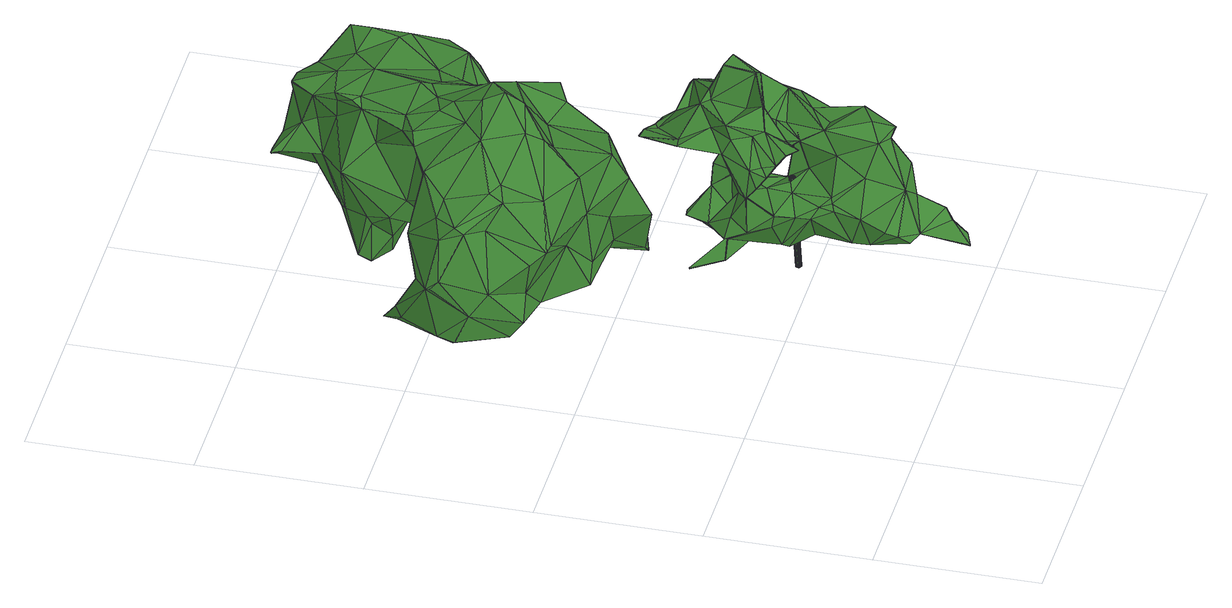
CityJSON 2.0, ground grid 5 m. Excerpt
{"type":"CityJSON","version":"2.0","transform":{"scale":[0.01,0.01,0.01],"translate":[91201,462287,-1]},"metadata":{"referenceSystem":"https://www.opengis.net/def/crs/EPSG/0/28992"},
"CityObjects":{
"tree1":{"type":"SolitaryVegetationObject","attributes":{"gtid":296,"crown_width_m":6.3,"crown_median_z":2.32,"trunk_H_m":3.03,"trunk_DBH_m":0.165,"trunk_radius_m":0.0823,"trunk_base_height_m":-0.71,"original_gtid":"301"},"geometry":[{"type":"Solid","lod":"3","boundaries":[[[[0,1,2]],[[3,4,5]],[[3,6,4]],[[7,8,9]],[[10,11,12]],[[13,14,15]],[[16,17,18]],[[19,20,21]],[[22,23,24]],[[25,26,27]],[[28,29,30]],[[31,32,33]],[[34,35,36]],[[35,37,38]],[[34,37,35]],[[39,40,41]],[[42,43,20]],[[44,43,42]],[[45,46,47]],[[48,10,12]],[[48,12,49]],[[50,51,3]],[[52,53,54]],[[55,56,46]],[[16,57,58]],[[59,58,57]],[[60,61,25]],[[37,27,62]],[[37,62,63]],[[64,65,66]],[[20,19,42]],[[11,10,58]],[[67,58,10]],[[68,69,70]],[[70,69,71]],[[72,73,74]],[[75,76,33]],[[77,75,33]],[[71,78,79]],[[80,81,82]],[[83,84,85]],[[37,86,87]],[[88,89,90]],[[91,92,93]],[[71,69,78]],[[7,78,69]],[[94,28,30]],[[41,95,96]],[[50,97,98]],[[99,100,101]],[[62,86,63]],[[102,103,85]],[[104,105,8]],[[80,106,107]],[[108,109,110]],[[55,111,112]],[[13,45,14]],[[11,58,113]],[[11,113,114]],[[49,115,116]],[[60,27,92]],[[116,115,117]],[[102,118,119]],[[48,32,120]],[[93,34,121]],[[9,8,122]],[[60,25,27]],[[123,124,125]],[[124,126,127]],[[124,127,89]],[[128,129,130]],[[131,130,129]],[[132,133,134]],[[135,134,133]],[[136,137,138]],[[57,139,59]],[[92,34,93]],[[128,130,140]],[[131,123,125]],[[141,128,142]],[[90,143,144]],[[145,136,138]],[[86,37,63]],[[92,61,60]],[[146,147,148]],[[149,150,64]],[[151,33,32]],[[146,119,118]],[[1,66,96]],[[20,43,142]],[[105,41,122]],[[105,122,8]],[[152,153,154]],[[114,12,11]],[[155,156,157]],[[158,28,94]],[[47,14,45]],[[68,159,160]],[[20,142,21]],[[35,38,150]],[[46,45,55]],[[161,162,163]],[[114,164,157]],[[6,164,114]],[[70,165,166]],[[56,166,165]],[[48,120,10]],[[167,168,169]],[[170,106,48]],[[171,23,172]],[[171,172,173]],[[55,174,175]],[[176,21,177]],[[148,147,177]],[[147,146,102]],[[147,102,177]],[[134,135,67]],[[134,67,120]],[[178,146,179]],[[180,101,108]],[[144,178,179]],[[181,182,131]],[[130,131,182]],[[183,184,185]],[[1,0,186]],[[70,166,187]],[[188,189,159]],[[53,190,144]],[[52,190,53]],[[68,160,173]],[[168,167,119]],[[191,117,115]],[[23,171,189]],[[123,30,124]],[[126,124,30]],[[188,112,167]],[[82,101,100]],[[46,74,47]],[[192,125,162]],[[153,193,85]],[[137,85,193]],[[54,33,52]],[[33,194,52]],[[153,152,193]],[[70,159,68]],[[141,142,44]],[[173,159,171]],[[160,159,173]],[[64,66,186]],[[1,186,66]],[[152,195,193]],[[196,195,152]],[[95,1,96]],[[69,68,7]],[[197,77,91]],[[198,182,181]],[[199,106,80]],[[200,51,50]],[[201,202,203]],[[169,168,178]],[[146,178,168]],[[153,84,175]],[[111,175,84]],[[26,107,27]],[[102,85,137]],[[89,143,90]],[[204,205,206]],[[207,205,204]],[[207,91,205]],[[144,190,208]],[[27,106,170]],[[113,58,59]],[[158,44,209]],[[7,173,210]],[[135,17,67]],[[211,17,135]],[[196,152,154]],[[107,26,25]],[[190,52,208]],[[208,52,194]],[[180,77,151]],[[131,125,192]],[[131,192,181]],[[145,169,184]],[[212,213,214]],[[181,192,215]],[[177,216,176]],[[102,216,177]],[[175,111,55]],[[6,64,150]],[[6,150,164]],[[173,7,68]],[[47,74,14]],[[166,112,187]],[[112,188,187]],[[81,25,207]],[[30,29,126]],[[202,21,215]],[[148,217,218]],[[149,213,212]],[[113,4,114]],[[98,195,196]],[[186,219,220]],[[214,193,98]],[[76,208,194]],[[107,106,27]],[[67,17,16]],[[58,67,16]],[[221,72,79]],[[211,176,18]],[[18,176,222]],[[9,122,40]],[[178,185,169]],[[151,32,48]],[[222,16,18]],[[19,211,42]],[[42,211,135]],[[134,223,132]],[[176,211,21]],[[19,21,211]],[[127,126,53]],[[17,211,18]],[[167,112,119]],[[224,138,137]],[[179,203,225]],[[90,225,203]],[[220,149,186]],[[72,74,46]],[[64,186,149]],[[99,180,151]],[[198,130,182]],[[53,144,143]],[[59,4,113]],[[191,170,116]],[[8,7,104]],[[44,142,43]],[[89,162,124]],[[89,88,162]],[[37,92,27]],[[64,6,51]],[[6,3,51]],[[200,50,226]],[[98,196,226]],[[98,226,50]],[[85,84,153]],[[169,145,167]],[[112,102,119]],[[208,75,184]],[[220,213,149]],[[214,213,193]],[[137,193,213]],[[222,57,16]],[[109,108,101]],[[148,218,146]],[[44,227,209]],[[135,209,227]],[[54,132,31]],[[206,110,109]],[[132,28,209]],[[158,209,28]],[[226,228,200]],[[229,230,197]],[[93,121,91]],[[28,54,29]],[[199,48,106]],[[79,72,231]],[[46,231,72]],[[176,216,222]],[[102,137,216]],[[191,116,117]],[[48,99,151]],[[199,99,48]],[[12,191,49]],[[75,230,229]],[[77,230,75]],[[76,194,33]],[[96,66,65]],[[97,3,5]],[[97,5,214]],[[212,214,5]],[[9,79,78]],[[232,79,9]],[[220,24,213]],[[129,141,233]],[[129,128,141]],[[53,143,127]],[[225,90,144]],[[179,225,144]],[[142,215,21]],[[104,1,105]],[[89,127,143]],[[218,217,201]],[[201,217,148]],[[71,165,70]],[[131,233,123]],[[129,233,131]],[[177,201,148]],[[170,48,49]],[[45,13,174]],[[193,195,98]],[[3,97,50]],[[98,97,214]],[[31,132,223]],[[186,210,173]],[[175,174,13]],[[45,174,55]],[[150,87,164]],[[75,208,76]],[[164,87,157]],[[155,157,87]],[[53,126,29]],[[53,29,54]],[[221,234,235]],[[36,35,236]],[[149,236,150]],[[35,150,236]],[[139,236,59]],[[111,84,83]],[[212,236,149]],[[226,237,228]],[[196,237,226]],[[13,237,175]],[[197,230,77]],[[234,64,238]],[[234,238,235]],[[102,146,118]],[[51,228,238]],[[51,238,64]],[[67,10,120]],[[203,239,90]],[[145,138,240]],[[224,240,138]],[[142,140,198]],[[216,137,136]],[[57,136,241]],[[222,136,57]],[[216,136,222]],[[168,119,146]],[[201,21,202]],[[21,201,177]],[[151,77,33]],[[169,185,184]],[[75,229,184]],[[235,237,13]],[[153,237,154]],[[196,154,237]],[[153,175,237]],[[228,237,235]],[[231,56,165]],[[87,150,38]],[[87,38,37]],[[145,229,136]],[[145,184,229]],[[142,198,181]],[[28,132,54]],[[128,140,142]],[[107,81,80]],[[25,81,107]],[[242,82,81]],[[49,191,115]],[[155,62,156]],[[155,87,86]],[[62,155,86]],[[65,39,96]],[[41,96,39]],[[241,139,57]],[[229,36,139]],[[229,243,36]],[[229,139,241]],[[64,234,65]],[[139,36,236]],[[101,180,99]],[[200,228,51]],[[30,244,94]],[[158,94,244]],[[42,135,227]],[[42,227,44]],[[92,91,207]],[[142,181,215]],[[245,74,73]],[[245,73,221]],[[72,221,73]],[[15,235,13]],[[209,135,133]],[[209,133,132]],[[173,22,219]],[[144,183,178]],[[170,49,116]],[[91,121,197]],[[15,245,235]],[[221,235,245]],[[34,92,37]],[[121,34,197]],[[243,197,36]],[[229,197,243]],[[197,34,36]],[[184,183,208]],[[208,183,144]],[[183,185,178]],[[180,108,77]],[[223,32,31]],[[91,110,206]],[[112,103,102]],[[83,103,112]],[[206,205,91]],[[232,221,79]],[[2,104,7]],[[2,1,104]],[[232,9,221]],[[9,40,221]],[[109,204,206]],[[39,221,40]],[[101,204,109]],[[99,199,100]],[[242,204,82]],[[101,82,204]],[[7,9,78]],[[46,56,231]],[[235,238,228]],[[166,55,112]],[[166,56,55]],[[245,14,74]],[[15,14,245]],[[79,231,165]],[[198,140,130]],[[203,202,239]],[[215,192,239]],[[215,239,202]],[[136,229,241]],[[70,187,188]],[[44,246,141]],[[54,31,33]],[[246,44,158]],[[123,244,30]],[[141,246,233]],[[124,162,125]],[[134,120,223]],[[88,163,162]],[[80,100,199]],[[204,242,207]],[[223,120,32]],[[82,100,80]],[[242,81,207]],[[108,110,77]],[[77,110,91]],[[170,191,156]],[[12,156,191]],[[23,167,145]],[[145,240,23]],[[114,157,156]],[[114,156,12]],[[156,27,170]],[[23,189,167]],[[167,189,188]],[[62,27,156]],[[207,61,92]],[[207,25,61]],[[114,4,6]],[[236,212,4]],[[236,4,59]],[[5,4,212]],[[65,234,39]],[[221,39,234]],[[189,171,159]],[[137,213,24]],[[188,159,70]],[[172,22,173]],[[23,22,172]],[[173,219,186]],[[224,24,23]],[[224,23,240]],[[112,111,83]],[[137,24,224]],[[219,24,220]],[[219,22,24]],[[85,103,83]],[[203,247,201]],[[179,247,203]],[[201,247,218]],[[218,247,146]],[[146,247,179]],[[79,165,71]],[[2,7,210]],[[2,210,0]],[[0,210,186]],[[246,158,244]],[[233,246,244]],[[233,244,123]],[[95,41,105]],[[161,192,162]],[[90,163,88]],[[239,163,90]],[[239,192,163]],[[161,163,192]],[[95,105,1]],[[40,122,41]],[[248,249,250]],[[248,250,251]],[[251,250,252]],[[251,252,253]],[[250,249,254]],[[250,254,252]],[[252,254,255]],[[252,255,253]],[[254,249,256]],[[254,256,255]],[[255,256,257]],[[255,257,253]],[[256,249,258]],[[256,258,257]],[[257,258,259]],[[257,259,253]],[[258,249,260]],[[258,260,259]],[[259,260,261]],[[259,261,253]],[[260,249,262]],[[260,262,261]],[[261,262,263]],[[261,263,253]],[[262,249,264]],[[262,264,263]],[[263,264,265]],[[263,265,253]],[[264,249,266]],[[264,266,265]],[[265,266,267]],[[265,267,253]],[[266,249,268]],[[266,268,267]],[[267,268,269]],[[267,269,253]],[[268,249,270]],[[268,270,269]],[[269,270,271]],[[269,271,253]],[[270,249,272]],[[270,272,271]],[[271,272,273]],[[271,273,253]],[[272,249,274]],[[272,274,273]],[[273,274,275]],[[273,275,253]],[[274,249,276]],[[274,276,275]],[[275,276,277]],[[275,277,253]],[[276,249,278]],[[276,278,277]],[[277,278,279]],[[277,279,253]],[[278,249,280]],[[278,280,279]],[[279,280,281]],[[279,281,253]],[[280,249,282]],[[280,282,281]],[[281,282,283]],[[281,283,253]],[[282,249,284]],[[282,284,283]],[[283,284,285]],[[283,285,253]],[[284,249,286]],[[284,286,285]],[[285,286,287]],[[285,287,253]],[[286,249,288]],[[286,288,287]],[[287,288,289]],[[287,289,253]],[[288,249,290]],[[288,290,289]],[[289,290,291]],[[289,291,253]],[[290,249,292]],[[290,292,291]],[[291,292,293]],[[291,293,253]],[[292,249,294]],[[292,294,293]],[[293,294,295]],[[293,295,253]],[[294,249,296]],[[294,296,295]],[[295,296,297]],[[295,297,253]],[[296,249,248]],[[296,248,297]],[[297,248,251]],[[297,251,253]]]]}]},
"tree2":{"type":"SolitaryVegetationObject","attributes":{"gtid":294,"crown_width_m":9.82,"crown_median_z":2.67,"trunk_H_m":3.33,"trunk_DBH_m":0.287,"trunk_radius_m":0.143,"trunk_base_height_m":-0.66,"original_gtid":"299"},"geometry":[{"type":"Solid","lod":"3","boundaries":[[[[298,299,300]],[[301,302,303]],[[304,305,306]],[[298,307,299]],[[308,309,310]],[[308,310,311]],[[312,313,314]],[[315,316,317]],[[315,317,318]],[[319,306,320]],[[321,322,323]],[[300,303,324]],[[325,326,322]],[[327,328,329]],[[327,329,330]],[[312,331,313]],[[332,333,334]],[[324,335,300]],[[334,333,336]],[[337,338,339]],[[340,339,338]],[[339,324,341]],[[342,343,344]],[[345,346,347]],[[347,346,348]],[[342,303,299]],[[322,321,325]],[[341,302,349]],[[350,351,352]],[[344,353,342]],[[303,302,324]],[[354,355,348]],[[356,357,358]],[[359,357,356]],[[360,361,356]],[[342,353,301]],[[362,363,364]],[[365,363,362]],[[366,367,368]],[[353,369,370]],[[343,369,353]],[[371,307,298]],[[372,373,348]],[[299,303,300]],[[340,374,375]],[[376,377,378]],[[379,331,309]],[[371,374,380]],[[374,381,380]],[[382,383,384]],[[385,352,386]],[[387,386,352]],[[388,347,348]],[[350,352,385]],[[389,316,315]],[[390,391,304]],[[392,393,394]],[[395,327,396]],[[360,397,398]],[[399,391,390]],[[400,401,402]],[[385,384,350]],[[374,340,311]],[[403,404,405]],[[324,375,335]],[[359,406,407]],[[386,408,385]],[[409,391,410]],[[411,382,384]],[[328,395,412]],[[398,397,379]],[[413,379,397]],[[343,410,369]],[[348,355,372]],[[340,375,339]],[[414,415,416]],[[417,418,419]],[[354,418,417]],[[409,305,304]],[[335,420,300]],[[301,303,342]],[[421,422,362]],[[423,359,424]],[[376,378,425]],[[426,417,326]],[[358,427,428]],[[346,354,348]],[[322,326,403]],[[429,345,430]],[[334,336,428]],[[334,428,427]],[[431,432,433]],[[383,350,384]],[[298,420,371]],[[353,434,301]],[[383,351,350]],[[339,341,435]],[[398,401,400]],[[337,435,318]],[[339,435,337]],[[436,321,323]],[[436,323,437]],[[438,439,362]],[[340,308,311]],[[440,401,441]],[[368,367,442]],[[368,442,314]],[[407,406,373]],[[347,443,444]],[[422,434,445]],[[370,369,446]],[[447,411,448]],[[299,307,343]],[[370,445,353]],[[446,445,370]],[[399,445,446]],[[353,445,434]],[[449,338,337]],[[409,410,450]],[[433,401,440]],[[342,299,343]],[[353,344,343]],[[450,410,343]],[[391,369,410]],[[446,369,399]],[[391,399,369]],[[388,451,347]],[[430,452,453]],[[398,441,401]],[[454,333,366]],[[356,361,359]],[[345,354,346]],[[368,455,366]],[[345,456,354]],[[457,334,427]],[[366,455,454]],[[454,356,333]],[[458,459,437]],[[442,437,459]],[[325,321,436]],[[460,371,380]],[[378,461,425]],[[314,313,455]],[[462,463,464]],[[447,402,401]],[[311,381,374]],[[465,432,431]],[[465,466,432]],[[311,310,381]],[[390,306,319]],[[430,345,347]],[[430,347,444]],[[448,467,447]],[[333,436,366]],[[367,366,436]],[[416,415,468]],[[386,467,408]],[[367,437,442]],[[426,407,372]],[[416,461,469]],[[300,420,298]],[[470,414,416]],[[460,380,462]],[[301,434,471]],[[438,319,439]],[[438,390,319]],[[329,464,330]],[[445,438,422]],[[362,422,438]],[[319,320,439]],[[472,318,435]],[[473,468,415]],[[357,457,427]],[[327,464,463]],[[330,464,327]],[[463,474,475]],[[327,463,475]],[[417,426,372]],[[476,392,477]],[[312,474,478]],[[479,310,478]],[[480,481,467]],[[392,481,480]],[[387,352,364]],[[414,395,396]],[[347,451,443]],[[482,307,371]],[[450,305,409]],[[306,305,450]],[[306,390,304]],[[465,309,308]],[[390,438,445]],[[390,445,399]],[[349,302,301]],[[309,331,310]],[[425,458,404]],[[326,417,483]],[[414,484,485]],[[357,426,326]],[[407,426,357]],[[386,387,467]],[[486,467,387]],[[458,437,405]],[[472,471,422]],[[472,422,421]],[[362,439,487]],[[488,320,482]],[[307,482,320]],[[453,429,430]],[[416,468,425]],[[325,436,333]],[[325,333,332]],[[367,436,437]],[[453,328,429]],[[489,388,320]],[[489,320,488]],[[490,351,491]],[[463,478,474]],[[423,492,493]],[[374,420,335]],[[494,320,388]],[[494,439,320]],[[480,486,495]],[[480,467,486]],[[374,371,420]],[[457,332,334]],[[457,326,325]],[[339,375,324]],[[380,479,496]],[[444,443,430]],[[407,373,372]],[[421,362,364]],[[354,456,418]],[[472,341,471]],[[484,475,314]],[[474,314,475]],[[435,341,472]],[[431,433,440]],[[497,359,361]],[[360,398,361]],[[498,361,398]],[[476,494,388]],[[496,478,463]],[[318,499,315]],[[472,499,318]],[[480,477,392]],[[475,484,500]],[[500,484,396]],[[327,475,500]],[[341,349,471]],[[308,340,338]],[[358,357,427]],[[453,489,328]],[[487,495,486]],[[308,449,465]],[[449,337,466]],[[466,337,318]],[[425,461,416]],[[453,452,489]],[[466,465,449]],[[433,447,401]],[[465,431,309]],[[309,431,440]],[[501,456,376]],[[461,378,377]],[[461,377,469]],[[359,407,357]],[[448,408,467]],[[389,499,421]],[[486,363,487]],[[432,317,411]],[[432,466,317]],[[466,318,317]],[[502,400,392]],[[331,312,478]],[[398,400,498]],[[364,352,421]],[[365,487,363]],[[480,495,477]],[[365,362,487]],[[364,363,387]],[[486,387,363]],[[488,328,489]],[[388,489,451]],[[476,348,392]],[[392,348,393]],[[489,452,451]],[[304,391,409]],[[443,451,452]],[[452,430,443]],[[467,402,447]],[[481,402,467]],[[411,433,432]],[[493,373,406]],[[348,373,493]],[[414,473,415]],[[503,460,464]],[[460,462,464]],[[448,504,408]],[[411,504,448]],[[493,393,348]],[[312,314,474]],[[449,308,338]],[[382,317,316]],[[411,317,382]],[[392,400,481]],[[493,406,423]],[[423,406,359]],[[497,361,498]],[[341,324,302]],[[458,405,404]],[[422,471,434]],[[335,375,374]],[[454,360,356]],[[482,371,460]],[[383,491,351]],[[490,491,383]],[[425,468,458]],[[501,425,404]],[[329,488,503]],[[329,328,488]],[[505,412,469]],[[412,416,469]],[[505,469,376]],[[345,429,412]],[[380,496,462]],[[414,396,484]],[[469,377,376]],[[468,459,458]],[[357,326,457]],[[457,325,332]],[[437,506,405]],[[385,504,384]],[[408,504,385]],[[331,478,310]],[[301,471,349]],[[482,460,503]],[[482,503,488]],[[352,351,490]],[[507,440,441]],[[498,400,497]],[[412,429,328]],[[326,483,403]],[[470,416,412]],[[505,345,412]],[[345,505,456]],[[376,456,505]],[[417,419,483]],[[419,508,483]],[[376,425,501]],[[348,476,388]],[[327,500,396]],[[384,504,411]],[[497,424,359]],[[459,485,442]],[[494,477,439]],[[403,506,322]],[[322,506,323]],[[450,509,306]],[[310,479,381]],[[468,485,459]],[[473,485,468]],[[414,485,473]],[[439,477,487]],[[495,487,477]],[[476,477,494]],[[507,379,309]],[[507,309,440]],[[470,412,395]],[[380,381,479]],[[484,314,485]],[[442,485,314]],[[329,503,464]],[[508,501,483]],[[501,404,483]],[[404,403,483]],[[368,314,455]],[[507,441,379]],[[481,400,402]],[[389,315,499]],[[502,392,424]],[[502,424,400]],[[497,400,424]],[[394,423,424]],[[394,424,392]],[[470,395,414]],[[333,356,336]],[[428,336,358]],[[356,358,336]],[[395,328,327]],[[343,307,509]],[[343,509,450]],[[454,455,413]],[[441,398,379]],[[501,508,456]],[[418,456,508]],[[419,418,508]],[[320,306,509]],[[320,509,307]],[[417,355,354]],[[372,355,417]],[[411,447,433]],[[454,510,360]],[[490,316,389]],[[490,382,316]],[[352,490,389]],[[352,389,421]],[[472,421,499]],[[490,383,382]],[[403,405,506]],[[323,506,437]],[[493,492,393]],[[394,393,492]],[[423,394,492]],[[462,496,463]],[[413,510,454]],[[379,313,331]],[[413,455,313]],[[413,313,379]],[[360,510,397]],[[413,397,510]],[[479,478,496]],[[511,512,513]],[[511,513,514]],[[514,513,515]],[[514,515,516]],[[513,512,517]],[[513,517,515]],[[515,517,518]],[[515,518,516]],[[517,512,519]],[[517,519,518]],[[518,519,520]],[[518,520,516]],[[519,512,521]],[[519,521,520]],[[520,521,522]],[[520,522,516]],[[521,512,523]],[[521,523,522]],[[522,523,524]],[[522,524,516]],[[523,512,525]],[[523,525,524]],[[524,525,526]],[[524,526,516]],[[525,512,527]],[[525,527,526]],[[526,527,528]],[[526,528,516]],[[527,512,529]],[[527,529,528]],[[528,529,530]],[[528,530,516]],[[529,512,531]],[[529,531,530]],[[530,531,532]],[[530,532,516]],[[531,512,533]],[[531,533,532]],[[532,533,534]],[[532,534,516]],[[533,512,535]],[[533,535,534]],[[534,535,536]],[[534,536,516]],[[535,512,537]],[[535,537,536]],[[536,537,538]],[[536,538,516]],[[537,512,539]],[[537,539,538]],[[538,539,540]],[[538,540,516]],[[539,512,541]],[[539,541,540]],[[540,541,542]],[[540,542,516]],[[541,512,543]],[[541,543,542]],[[542,543,544]],[[542,544,516]],[[543,512,545]],[[543,545,544]],[[544,545,546]],[[544,546,516]],[[545,512,547]],[[545,547,546]],[[546,547,548]],[[546,548,516]],[[547,512,549]],[[547,549,548]],[[548,549,550]],[[548,550,516]],[[549,512,551]],[[549,551,550]],[[550,551,552]],[[550,552,516]],[[551,512,553]],[[551,553,552]],[[552,553,554]],[[552,554,516]],[[553,512,555]],[[553,555,554]],[[554,555,556]],[[554,556,516]],[[555,512,557]],[[555,557,556]],[[556,557,558]],[[556,558,516]],[[557,512,559]],[[557,559,558]],[[558,559,560]],[[558,560,516]],[[559,512,511]],[[559,511,560]],[[560,511,514]],[[560,514,516]]]]}]}
},
"vertices":[
[806,873,496],[757,895,478],[842,905,507],[649,623,441],[651,652,402],[651,622,440],[649,654,402],[897,909,506],[835,943,513],[851,908,531],[787,581,160],[734,598,253],[744,729,185],[772,634,645],[831,669,714],[816,693,597],[800,474,298],[793,430,294],[808,438,311],[759,270,269],[765,232,257],[872,237,349],[917,755,518],[977,612,514],[888,624,519],[945,829,164],[912,820,152],[824,805,219],[980,344,232],[1076,343,189],[1044,278,177],[932,555,192],[875,586,185],[1003,588,157],[846,731,351],[816,735,358],[833,688,345],[805,792,322],[756,719,280],[701,866,539],[769,941,521],[751,978,523],[786,319,202],[796,204,220],[861,250,185],[832,667,717],[875,746,738],[809,758,746],[845,653,159],[721,730,125],[660,596,475],[666,648,488],[1099,518,244],[1093,383,225],[1018,458,185],[920,676,656],[918,714,618],[831,561,313],[761,535,278],[727,590,300],[825,802,219],[899,750,174],[745,838,253],[736,848,271],[690,734,516],[665,861,539],[700,864,536],[782,495,266],[968,800,512],[974,872,564],[1022,732,549],[974,872,566],[818,802,649],[816,801,649],[808,759,743],[957,590,284],[1013,530,269],[1011,697,222],[922,886,582],[924,874,597],[896,823,118],[977,824,156],[1008,825,143],[888,622,521],[774,589,529],[851,542,487],[710,844,273],[686,773,273],[1060,277,186],[1090,311,189],[1020,323,234],[996,777,314],[911,814,322],[947,802,338],[1025,274,190],[736,990,508],[734,989,507],[662,595,473],[688,574,500],[931,743,147],[981,788,147],[1060,758,148],[884,480,509],[910,597,501],[834,942,510],[791,953,515],[860,766,128],[896,824,120],[1076,695,253],[1079,697,254],[1059,717,270],[864,649,546],[956,602,589],[725,589,298],[649,651,282],[672,825,113],[674,827,114],[673,825,115],[984,486,468],[988,539,508],[805,562,144],[949,801,339],[791,953,519],[1055,190,144],[1083,228,154],[1071,195,169],[1107,337,152],[1108,337,154],[878,48,182],[925,68,188],[926,66,191],[987,120,175],[957,447,186],[924,462,230],[862,501,157],[798,377,191],[918,532,346],[850,543,484],[931,574,482],[833,636,317],[878,47,185],[912,164,196],[842,186,225],[1092,381,227],[1083,427,298],[1004,585,444],[1013,392,522],[941,352,524],[944,283,516],[750,715,505],[698,687,385],[885,627,204],[717,515,546],[754,557,543],[716,514,549],[686,773,269],[743,731,186],[640,715,258],[893,295,215],[1021,731,546],[963,783,516],[1007,246,190],[1071,226,169],[1027,272,192],[659,701,322],[989,733,554],[985,720,557],[1020,581,540],[1055,503,472],[1082,537,453],[808,735,158],[1026,708,548],[983,719,554],[936,789,490],[833,667,714],[774,633,644],[858,353,380],[907,325,472],[1063,437,438],[1018,372,390],[1017,711,197],[953,137,250],[934,112,224],[1010,459,312],[1037,577,409],[1044,475,452],[812,771,501],[1026,708,552],[1040,696,552],[1038,696,549],[1139,503,276],[720,732,127],[977,202,231],[741,556,532],[1048,520,258],[702,547,531],[701,548,533],[911,727,319],[932,113,225],[888,767,113],[681,615,494],[927,293,485],[977,244,372],[993,308,370],[1059,759,150],[1017,714,199],[1061,719,270],[964,760,187],[1018,543,302],[858,329,206],[858,833,515],[784,349,287],[698,661,444],[774,590,527],[695,586,494],[939,220,294],[893,444,421],[943,282,514],[945,283,513],[887,749,512],[859,683,530],[782,820,618],[823,442,322],[898,547,178],[910,598,498],[989,382,274],[686,575,502],[821,321,200],[721,652,571],[923,596,303],[935,627,281],[890,745,619],[856,876,525],[985,121,174],[730,776,576],[693,723,617],[700,685,385],[734,619,584],[693,708,569],[976,267,234],[970,597,490],[864,574,327],[1008,826,146],[899,663,280],[1005,247,188],[796,792,626],[930,210,207],[946,362,458],[883,553,29],[875,552,29],[883,555,29],[893,575,332],[892,577,332],[884,574,332],[882,557,29],[891,579,332],[880,558,28],[890,580,331],[879,559,28],[888,582,331],[877,560,28],[886,582,331],[874,560,28],[884,582,332],[872,560,29],[882,582,332],[870,559,29],[880,581,332],[869,557,29],[878,580,332],[868,555,29],[877,578,332],[867,554,29],[876,576,332],[867,551,29],[876,573,332],[867,549,29],[877,571,332],[868,547,30],[878,570,333],[870,546,30],[879,568,333],[871,545,30],[881,567,333],[874,544,30],[883,566,333],[876,544,30],[885,566,333],[878,544,30],[887,566,332],[880,545,29],[889,567,332],[881,547,29],[891,569,332],[882,548,29],[892,571,332],[883,550,29],[892,573,332],
[179,1452,522],[124,1431,484],[133,1386,528],[143,1289,305],[192,1310,491],[137,1360,507],[234,1574,154],[232,1575,157],[276,1531,216],[215,1545,431],[570,1286,684],[723,1349,646],[639,1395,694],[569,1343,714],[679,1587,631],[746,1573,593],[719,1764,624],[579,1039,322],[622,924,321],[625,992,435],[451,1075,416],[356,1380,234],[382,1478,337],[1109,1788,377],[1101,1804,362],[999,1855,431],[232,1269,567],[1134,1762,363],[1008,1772,241],[565,1765,590],[508,1814,398],[573,1726,473],[569,1717,564],[701,1453,629],[1166,1700,369],[1097,1639,490],[1183,1670,363],[249,1312,582],[1135,1610,393],[432,1092,552],[501,1212,614],[307,1166,540],[470,1260,652],[254,1144,399],[84,1423,366],[86,1461,334],[82,1448,339],[601,1833,217],[698,1791,204],[549,1670,125],[696,1659,274],[219,1186,371],[715,992,157],[675,948,154],[638,1060,171],[119,1341,235],[734,1810,196],[867,1641,206],[1065,1538,439],[1073,1617,302],[1136,1605,347],[973,1567,308],[910,1442,439],[911,1441,436],[452,1212,122],[607,1218,157],[589,1126,164],[580,1241,183],[973,1718,584],[953,1827,600],[920,1739,603],[129,1437,145],[115,1382,143],[306,1519,585],[866,1632,166],[862,1616,208],[409,1377,649],[301,1292,581],[687,2044,306],[623,2045,348],[657,2052,340],[812,1494,549],[486,1440,648],[541,1404,696],[661,955,303],[677,947,157],[687,987,279],[726,1007,166],[783,1181,137],[757,1202,129],[522,1609,272],[630,1038,208],[271,1431,138],[202,1571,134],[693,1465,346],[709,1649,431],[745,1562,468],[624,1853,510],[597,1845,586],[848,1448,472],[904,1347,490],[155,1393,124],[862,1346,409],[871,1234,396],[811,1257,335],[943,1896,296],[876,1953,425],[960,1946,414],[906,1605,263],[936,1596,221],[860,1144,234],[187,1608,149],[147,1547,180],[737,1068,398],[624,1895,370],[840,1535,540],[596,1918,590],[646,1992,589],[682,1971,430],[897,1790,173],[820,1844,187],[853,1843,178],[227,1442,556],[472,1069,152],[359,1187,148],[907,1525,438],[885,1484,442],[714,2033,367],[936,1674,144],[1184,1635,347],[1186,1633,350],[532,1805,258],[474,1754,144],[783,1214,557],[729,1079,505],[827,1236,434],[208,1203,175],[277,1138,409],[1033,1754,490],[966,1896,590],[330,1244,129],[462,1411,145],[855,1251,569],[879,1319,523],[816,1843,601],[481,1716,123],[484,1718,120],[205,1242,123],[126,1389,132],[888,1194,347],[889,1162,282],[549,1196,560],[156,1567,211],[503,1658,205],[475,1714,259],[478,1730,278],[1032,1563,502],[839,1605,565],[721,1859,256],[1071,1671,316],[838,1945,469],[811,1953,556],[427,1577,582],[624,2048,350],[461,1590,611],[530,1627,615],[490,1627,588],[663,1242,555],[596,1034,530],[812,1289,202],[748,2000,554],[637,2018,351],[686,1926,451],[260,1207,246],[411,1125,322],[647,1992,593],[656,1613,647],[595,1776,613],[582,1523,332],[588,1418,271],[605,1552,639],[561,1493,664],[630,1364,247],[724,1316,368],[367,1513,446],[906,1885,274],[588,1850,617],[706,1872,609],[719,1269,116],[567,1392,132],[458,1606,367],[448,1654,306],[670,955,168],[674,946,156],[815,1614,494],[890,1675,345],[473,1416,333],[594,1390,158],[532,1527,645],[908,1442,435],[901,1399,436],[494,1067,218],[573,1795,611],[732,1926,374],[845,1449,469],[512,1585,524],[725,1102,277],[656,1936,350],[976,1918,420],[846,1320,531],[824,1857,259],[201,1517,286],[903,1496,442],[639,1503,34],[625,1502,34],[639,1506,34],[634,1486,367],[633,1490,368],[620,1486,367],[637,1510,35],[632,1493,368],[635,1512,35],[629,1496,368],[632,1515,35],[626,1498,368],[628,1516,35],[623,1500,368],[624,1516,35],[619,1500,368],[621,1516,35],[615,1499,368],[617,1514,35],[612,1498,368],[614,1512,34],[609,1495,368],[612,1509,34],[607,1492,367],[611,1505,34],[606,1489,367],[611,1501,34],[605,1485,367],[611,1498,34],[606,1481,367],[613,1494,33],[608,1478,367],[615,1491,33],[610,1475,366],[618,1489,33],[613,1473,366],[622,1488,33],[617,1472,366],[626,1488,33],[620,1471,366],[629,1488,33],[624,1472,367],[633,1490,34],[627,1474,367],[636,1492,34],[630,1476,367],[638,1495,34],[632,1479,367],[639,1499,34],[634,1483,367]
]}
